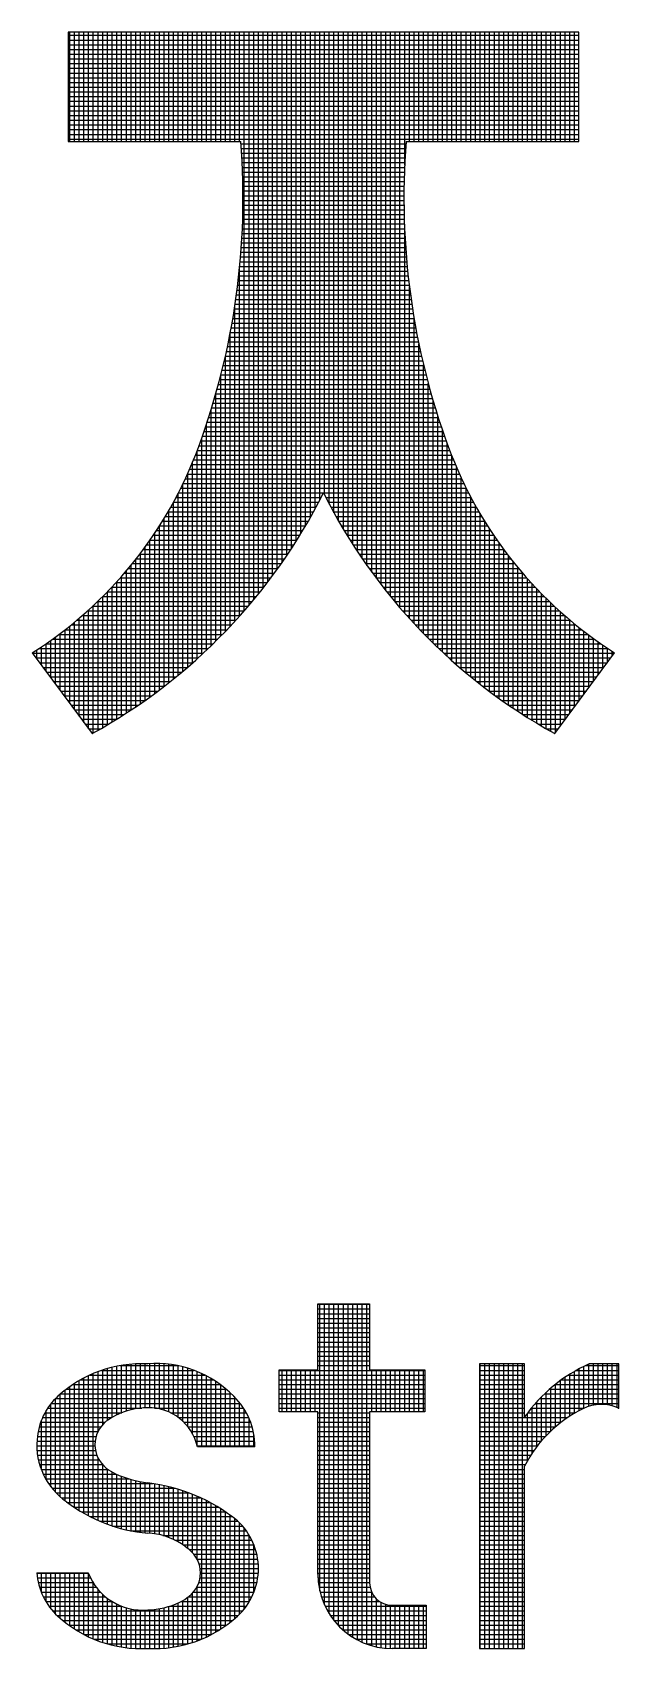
# Model space of a CAD drawing. Header units: inches. Extents: x 0 to 841, y 0 to 594.
# Drawn here: x 711.29 to 713.44, y 99.89 to 105.84 of the extents above; entities that cross this region are included whole.
import ezdxf

# ---------------------------------------------------------------- set-up
doc = ezdxf.new("R2010")
doc.units = ezdxf.units.IN
doc.header["$MEASUREMENT"] = 0
doc.layers.add('BG 한국지역난방기술주식회사 CI', color=7, linetype='Continuous')

msp = doc.modelspace()

# ---------------------------------------------------------------- linework, layer by layer
at = {"layer": 'BG 한국지역난방기술주식회사 CI', "color": 7, "linetype": 'Continuous', "lineweight": 25}
for p, q in [((713.2979, 105.8369), (711.4174, 105.8369)), ((711.4174, 105.8369), (711.4174, 105.4346)), ((711.4174, 105.826), (713.2979, 105.826)), ((711.4174, 105.8086), (713.2979, 105.8086)), ((711.4174, 105.7913), (713.2979, 105.7913)), ((711.4237, 105.4346), (711.4237, 105.8369)), ((711.4411, 105.4346), (711.4411, 105.8369)), ((711.4584, 105.4346), (711.4584, 105.8369)), ((711.4758, 105.4346), (711.4758, 105.8369)), ((711.4932, 105.4346), (711.4932, 105.8369)), ((711.5105, 105.4346), (711.5105, 105.8369)), ((711.5279, 105.4346), (711.5279, 105.8369)), ((711.5452, 105.4346), (711.5452, 105.8369)), ((711.5626, 105.4346), (711.5626, 105.8369)), ((711.58, 105.4346), (711.58, 105.8369)), ((711.5973, 105.4346), (711.5973, 105.8369)), ((711.6147, 105.4346), (711.6147, 105.8369)), ((711.6321, 105.4346), (711.6321, 105.8369)), ((711.6494, 105.4346), (711.6494, 105.8369)), ((711.6668, 105.4346), (711.6668, 105.8369)), ((711.6842, 105.4346), (711.6842, 105.8369)), ((711.7015, 105.4346), (711.7015, 105.8369)), ((711.7189, 105.4346), (711.7189, 105.8369)), ((711.7363, 105.4346), (711.7363, 105.8369)), ((711.7536, 105.4346), (711.7536, 105.8369)), ((711.771, 105.4346), (711.771, 105.8369)), ((711.7884, 105.4346), (711.7884, 105.8369)), ((711.8057, 105.4346), (711.8057, 105.8369)), ((711.8231, 105.4346), (711.8231, 105.8369)), ((711.8404, 105.4346), (711.8404, 105.8369)), ((711.8578, 105.4346), (711.8578, 105.8369)), ((711.8752, 105.4346), (711.8752, 105.8369)), ((711.8925, 105.4346), (711.8925, 105.8369)), ((711.9099, 105.4346), (711.9099, 105.8369)), ((711.9273, 105.4346), (711.9273, 105.8369)), ((711.9446, 105.4346), (711.9446, 105.8369)), ((711.962, 105.4346), (711.962, 105.8369)), ((711.9794, 105.4346), (711.9794, 105.8369)), ((711.9967, 105.4346), (711.9967, 105.8369)), ((712.0141, 105.4346), (712.0141, 105.8369)), ((712.0315, 105.4346), (712.0315, 105.8369)), ((712.0488, 105.4346), (712.0488, 105.8369)), ((712.0662, 103.7074), (712.0662, 105.8369)), ((712.0835, 103.7276), (712.0835, 105.8369)), ((712.1009, 103.7482), (712.1009, 105.8369)), ((712.1183, 103.7695), (712.1183, 105.8369)), ((712.1356, 103.7913), (712.1356, 105.8369)), ((712.153, 103.8138), (712.153, 105.8369)), ((712.1704, 103.8369), (712.1704, 105.8369)), ((712.1877, 103.8607), (712.1877, 105.8369)), ((712.2051, 103.8852), (712.2051, 105.8369)), ((712.2225, 103.9105), (712.2225, 105.8369)), ((712.2398, 103.9366), (712.2398, 105.8369)), ((712.2572, 103.9636), (712.2572, 105.8369)), ((712.2746, 103.9916), (712.2746, 105.8369)), ((712.2919, 104.0206), (712.2919, 105.8369)), ((712.3093, 104.0507), (712.3093, 105.8369)), ((712.3266, 104.082), (712.3266, 105.8369)), ((712.344, 104.1147), (712.344, 105.8369)), ((712.3614, 104.134), (712.3614, 105.8369)), ((712.3787, 104.1005), (712.3787, 105.8369)), ((712.3961, 104.0684), (712.3961, 105.8369)), ((712.4135, 104.0376), (712.4135, 105.8369)), ((712.4308, 104.008), (712.4308, 105.8369)), ((712.4482, 103.9794), (712.4482, 105.8369)), ((712.4656, 103.9519), (712.4656, 105.8369)), ((712.4829, 103.9253), (712.4829, 105.8369)), ((712.5003, 103.8995), (712.5003, 105.8369)), ((712.5177, 103.8745), (712.5177, 105.8369)), ((712.535, 103.8503), (712.535, 105.8369)), ((712.5524, 103.8268), (712.5524, 105.8369)), ((712.5698, 103.804), (712.5698, 105.8369)), ((712.5871, 103.7818), (712.5871, 105.8369)), ((712.6045, 103.7603), (712.6045, 105.8369)), ((712.6218, 103.7393), (712.6218, 105.8369)), ((712.6392, 103.7188), (712.6392, 105.8369)), ((712.6566, 105.3479), (712.6566, 105.8369)), ((712.6739, 105.4346), (712.6739, 105.8369)), ((712.6913, 105.4346), (712.6913, 105.8369)), ((712.7087, 105.4346), (712.7087, 105.8369)), ((712.726, 105.4346), (712.726, 105.8369)), ((712.7434, 105.4346), (712.7434, 105.8369)), ((712.7608, 105.4346), (712.7608, 105.8369)), ((712.7781, 105.4346), (712.7781, 105.8369)), ((712.7955, 105.4346), (712.7955, 105.8369)), ((712.8129, 105.4346), (712.8129, 105.8369)), ((712.8302, 105.4346), (712.8302, 105.8369)), ((712.8476, 105.4346), (712.8476, 105.8369)), ((712.8649, 105.4346), (712.8649, 105.8369)), ((712.8823, 105.4346), (712.8823, 105.8369)), ((712.8997, 105.4346), (712.8997, 105.8369)), ((712.917, 105.4346), (712.917, 105.8369)), ((712.9344, 105.4346), (712.9344, 105.8369)), ((712.9518, 105.4346), (712.9518, 105.8369)), ((712.9691, 105.4346), (712.9691, 105.8369)), ((712.9865, 105.4346), (712.9865, 105.8369)), ((713.0039, 105.4346), (713.0039, 105.8369)), ((713.0212, 105.4346), (713.0212, 105.8369)), ((713.0386, 105.4346), (713.0386, 105.8369)), ((713.056, 105.4346), (713.056, 105.8369)), ((713.0733, 105.4346), (713.0733, 105.8369)), ((713.0907, 105.4346), (713.0907, 105.8369)), ((713.1081, 105.4346), (713.1081, 105.8369)), ((713.1254, 105.4346), (713.1254, 105.8369)), ((713.1428, 105.4346), (713.1428, 105.8369)), ((713.1601, 105.4346), (713.1601, 105.8369)), ((713.1775, 105.4346), (713.1775, 105.8369)), ((713.1949, 105.4346), (713.1949, 105.8369)), ((713.2122, 105.4346), (713.2122, 105.8369)), ((713.2296, 105.4346), (713.2296, 105.8369)), ((713.247, 105.4346), (713.247, 105.8369)), ((713.2643, 105.4346), (713.2643, 105.8369)), ((713.2817, 105.4346), (713.2817, 105.8369)), ((713.2979, 105.4346), (713.2979, 105.8369)), ((711.4174, 105.7739), (713.2979, 105.7739)), ((711.4174, 105.7565), (713.2979, 105.7565)), ((711.4174, 105.7392), (713.2979, 105.7392)), ((711.4174, 105.7218), (713.2979, 105.7218)), ((711.4174, 105.7044), (713.2979, 105.7044)), ((711.4174, 105.6871), (713.2979, 105.6871)), ((711.4174, 105.6697), (713.2979, 105.6697)), ((711.4174, 105.6523), (713.2979, 105.6523)), ((711.4174, 105.635), (713.2979, 105.635)), ((711.4174, 105.6176), (713.2979, 105.6176)), ((711.4174, 105.6003), (713.2979, 105.6003)), ((711.4174, 105.5829), (713.2979, 105.5829)), ((711.4174, 105.5655), (713.2979, 105.5655)), ((711.4174, 105.5482), (713.2979, 105.5482)), ((711.4174, 105.5308), (713.2979, 105.5308)), ((711.4174, 105.5134), (713.2979, 105.5134)), ((711.4174, 105.4961), (713.2979, 105.4961)), ((711.4174, 105.4787), (713.2979, 105.4787)), ((711.4174, 105.4613), (713.2979, 105.4613)), ((711.4174, 105.444), (713.2979, 105.444)), ((711.4174, 105.4346), (712.0533, 105.4346)), ((712.662, 105.4346), (713.2979, 105.4346)), ((712.0539, 105.4266), (712.6614, 105.4266)), ((712.0552, 105.4092), (712.6601, 105.4092)), ((712.0563, 105.3919), (712.659, 105.3919)), ((712.0574, 105.3745), (712.6579, 105.3745)), ((712.0583, 105.3572), (712.657, 105.3572)), ((712.0591, 105.3398), (712.6562, 105.3398)), ((712.0598, 105.3224), (712.6555, 105.3224)), ((712.0603, 105.3051), (712.655, 105.3051)), ((712.0608, 105.2877), (712.6545, 105.2877)), ((712.0611, 105.2703), (712.6542, 105.2703)), ((712.0614, 105.253), (712.6539, 105.253)), ((712.0614, 105.2009), (712.6539, 105.2009)), ((712.0615, 105.2356), (712.6538, 105.2356)), ((712.0615, 105.2182), (712.6538, 105.2182)), ((712.0598, 105.1314), (712.6555, 105.1314)), ((712.0603, 105.1488), (712.6549, 105.1488)), ((712.0608, 105.1661), (712.6545, 105.1661)), ((712.0611, 105.1835), (712.6542, 105.1835)), ((712.0574, 105.0793), (712.6579, 105.0793)), ((712.0583, 105.0967), (712.657, 105.0967)), ((712.0591, 105.1141), (712.6562, 105.1141)), ((712.6566, 103.6989), (712.6566, 105.1055)), ((712.054, 105.0272), (712.6613, 105.0272)), ((712.0552, 105.0446), (712.6601, 105.0446)), ((712.0564, 105.062), (712.6589, 105.062)), ((712.0478, 104.9578), (712.6675, 104.9578)), ((712.0488, 103.6878), (712.0488, 104.968)), ((712.0495, 104.9751), (712.6658, 104.9751)), ((712.0511, 104.9925), (712.6642, 104.9925)), ((712.0526, 105.0099), (712.6627, 105.0099)), ((712.042, 104.9057), (712.6733, 104.9057)), ((712.044, 104.923), (712.6713, 104.923)), ((712.046, 104.9404), (712.6693, 104.9404)), ((712.6739, 103.6795), (712.6739, 104.9007)), ((712.0325, 104.8362), (712.6827, 104.8362)), ((712.0351, 104.8536), (712.6802, 104.8536)), ((712.0375, 104.8709), (712.6778, 104.8709)), ((712.0398, 104.8883), (712.6755, 104.8883)), ((712.0242, 104.7841), (712.691, 104.7841)), ((712.0271, 104.8015), (712.6882, 104.8015)), ((712.0299, 104.8189), (712.6854, 104.8189)), ((712.0315, 103.6686), (712.0315, 104.829)), ((712.6913, 103.6605), (712.6913, 104.7826)), ((712.0115, 104.7147), (712.7038, 104.7147)), ((712.0141, 103.6499), (712.0141, 104.7279)), ((712.0149, 104.732), (712.7004, 104.732)), ((712.0181, 104.7494), (712.6972, 104.7494)), ((712.0212, 104.7668), (712.694, 104.7668)), ((712.0007, 104.6626), (712.7146, 104.6626)), ((712.0044, 104.6799), (712.7109, 104.6799)), ((712.008, 104.6973), (712.7073, 104.6973)), ((712.7087, 103.642), (712.7087, 104.6904)), ((711.9888, 104.6105), (712.7265, 104.6105)), ((711.9929, 104.6278), (712.7224, 104.6278)), ((711.9967, 103.6317), (711.9967, 104.6446)), ((711.9969, 104.6452), (712.7184, 104.6452)), ((712.726, 103.624), (712.726, 104.6124)), ((711.9712, 104.541), (712.7441, 104.541)), ((711.9758, 104.5584), (712.7395, 104.5584)), ((711.9794, 103.6139), (711.9794, 104.5723)), ((711.9802, 104.5757), (712.7351, 104.5757)), ((711.9846, 104.5931), (712.7307, 104.5931)), ((712.7434, 103.6064), (712.7434, 104.5437)), ((711.9566, 104.4889), (712.7586, 104.4889)), ((711.9616, 104.5063), (712.7537, 104.5063)), ((711.962, 103.5965), (711.962, 104.5077)), ((711.9665, 104.5237), (712.7488, 104.5237)), ((712.7608, 103.5892), (712.7608, 104.4817)), ((711.9355, 104.4195), (712.7798, 104.4195)), ((711.9409, 104.4368), (712.7743, 104.4368)), ((711.9446, 103.5796), (711.9446, 104.4487)), ((711.9463, 104.4542), (712.769, 104.4542)), ((711.9515, 104.4716), (712.7637, 104.4716)), ((712.7781, 103.5724), (712.7781, 104.4248)), ((711.9182, 104.3674), (712.7971, 104.3674)), ((711.9241, 104.3847), (712.7912, 104.3847)), ((711.9273, 103.563), (711.9273, 104.3943)), ((711.9298, 104.4021), (712.7855, 104.4021)), ((712.7955, 103.556), (712.7955, 104.3721)), ((711.8932, 104.2979), (712.8221, 104.2979)), ((711.8997, 104.3153), (712.8156, 104.3153)), ((711.906, 104.3326), (712.8093, 104.3326)), ((711.9099, 103.5468), (711.9099, 104.3436)), ((711.9122, 104.35), (712.8031, 104.35)), ((712.8129, 103.5399), (712.8129, 104.3228)), ((711.8724, 104.2458), (712.8429, 104.2458)), ((711.8752, 103.5155), (711.8752, 104.2526)), ((711.8796, 104.2632), (712.8357, 104.2632)), ((711.8865, 104.2806), (712.8288, 104.2806)), ((711.8925, 103.5309), (711.8925, 104.2961)), ((712.8302, 103.5242), (712.8302, 104.2769)), ((711.8492, 104.1937), (712.8661, 104.1937)), ((711.8572, 104.2111), (712.8581, 104.2111)), ((711.8578, 103.5003), (711.8578, 104.2125)), ((711.8649, 104.2285), (712.8504, 104.2285)), ((712.8476, 103.5089), (712.8476, 104.2349)), ((712.8649, 103.4939), (712.8649, 104.1962)), ((711.8146, 104.1243), (712.3489, 104.1243)), ((711.8231, 103.471), (711.8231, 104.1405)), ((711.8236, 104.1416), (712.8916, 104.1416)), ((711.8324, 104.159), (712.8828, 104.159)), ((711.8404, 103.4855), (711.8404, 104.1753)), ((711.841, 104.1764), (712.8743, 104.1764)), ((712.3663, 104.1243), (712.9007, 104.1243)), ((712.8823, 103.4793), (712.8823, 104.1601)), ((712.8997, 103.4649), (712.8997, 104.1262)), ((711.7856, 104.0722), (712.3213, 104.0722)), ((711.7884, 103.443), (711.7884, 104.0769)), ((711.7956, 104.0895), (712.3307, 104.0895)), ((711.8052, 104.1069), (712.3399, 104.1069)), ((711.8057, 103.4569), (711.8057, 104.1078)), ((712.3754, 104.1069), (712.9101, 104.1069)), ((712.3846, 104.0895), (712.9197, 104.0895)), ((712.394, 104.0722), (712.9297, 104.0722)), ((712.917, 103.4509), (712.917, 104.0943)), ((712.9344, 103.4372), (712.9344, 104.0641)), ((711.7427, 104.0027), (712.2813, 104.0027)), ((711.7536, 103.4162), (711.7536, 104.0197)), ((711.7539, 104.0201), (712.2916, 104.0201)), ((711.7648, 104.0375), (712.3017, 104.0375)), ((711.771, 103.4295), (711.771, 104.0476)), ((711.7754, 104.0548), (712.3116, 104.0548)), ((712.4037, 104.0548), (712.9399, 104.0548)), ((712.4136, 104.0375), (712.9505, 104.0375)), ((712.4237, 104.0201), (712.9614, 104.0201)), ((712.434, 104.0027), (712.9726, 104.0027)), ((712.9518, 103.4237), (712.9518, 104.0354)), ((712.9691, 103.4106), (712.9691, 104.0081)), ((711.7015, 103.3781), (711.7015, 103.9431)), ((711.7069, 103.9506), (712.2489, 103.9506)), ((711.7189, 103.3906), (711.7189, 103.9676)), ((711.7192, 103.968), (712.2599, 103.968)), ((711.7311, 103.9854), (712.2707, 103.9854)), ((711.7363, 103.4032), (711.7363, 103.993)), ((712.4445, 103.9854), (712.9842, 103.9854)), ((712.4553, 103.968), (712.9961, 103.968)), ((712.4664, 103.9506), (713.0083, 103.9506)), ((712.9865, 103.3978), (712.9865, 103.9819)), ((713.0039, 103.3852), (713.0039, 103.9569)), ((711.6541, 103.8812), (712.2023, 103.8812)), ((711.6668, 103.3541), (711.6668, 103.8972)), ((711.6679, 103.8985), (712.2143, 103.8985)), ((711.6813, 103.9159), (712.2261, 103.9159)), ((711.6842, 103.366), (711.6842, 103.9197)), ((711.6943, 103.9333), (712.2376, 103.9333)), ((712.4776, 103.9333), (713.021, 103.9333)), ((712.4892, 103.9159), (713.034, 103.9159)), ((712.501, 103.8985), (713.0474, 103.8985)), ((712.513, 103.8812), (713.0612, 103.8812)), ((713.0212, 103.3729), (713.0212, 103.9329)), ((713.0386, 103.3608), (713.0386, 103.9099)), ((713.056, 103.349), (713.056, 103.8877)), ((711.6101, 103.8291), (712.1646, 103.8291)), ((711.6147, 103.3199), (711.6147, 103.8344)), ((711.6252, 103.8464), (712.1774, 103.8464)), ((711.6321, 103.3311), (711.6321, 103.8545)), ((711.6398, 103.8638), (712.19, 103.8638)), ((711.6494, 103.3424), (711.6494, 103.8755)), ((712.5253, 103.8638), (713.0754, 103.8638)), ((712.5379, 103.8464), (713.0901, 103.8464)), ((712.5507, 103.8291), (713.1052, 103.8291)), ((713.0733, 103.3375), (713.0733, 103.8664)), ((713.0907, 103.3262), (713.0907, 103.8458)), ((713.1081, 103.3152), (713.1081, 103.8259)), ((711.5618, 103.777), (712.1243, 103.777)), ((711.5626, 103.2879), (711.5626, 103.7778)), ((711.5784, 103.7943), (712.138, 103.7943)), ((711.58, 103.2984), (711.58, 103.796)), ((711.5945, 103.8117), (712.1514, 103.8117)), ((711.5973, 103.309), (711.5973, 103.8149)), ((712.5638, 103.8117), (713.1208, 103.8117)), ((712.5773, 103.7943), (713.1369, 103.7943)), ((712.591, 103.777), (713.1535, 103.777)), ((713.1254, 103.3044), (713.1254, 103.8067)), ((713.1428, 103.2938), (713.1428, 103.7881)), ((713.1601, 103.2835), (713.1601, 103.7702)), ((711.4898, 103.7075), (712.0663, 103.7075)), ((711.4932, 103.2731), (711.4932, 103.7106)), ((711.5087, 103.7249), (712.0813, 103.7249)), ((711.5105, 103.258), (711.5105, 103.7266)), ((711.527, 103.7423), (712.0959, 103.7423)), ((711.5279, 103.2678), (711.5279, 103.7431)), ((711.5447, 103.7596), (712.1103, 103.7596)), ((711.5452, 103.2777), (711.5452, 103.7602)), ((712.605, 103.7596), (713.1706, 103.7596)), ((712.6193, 103.7423), (713.1883, 103.7423)), ((712.634, 103.7249), (713.2066, 103.7249)), ((712.649, 103.7075), (713.2255, 103.7075)), ((713.1775, 103.2734), (713.1775, 103.7528)), ((713.1949, 103.2635), (713.1949, 103.7359)), ((713.2122, 103.2598), (713.2122, 103.7196)), ((713.2296, 103.2832), (713.2296, 103.7038)), ((711.4237, 103.3668), (711.4237, 103.6511)), ((711.429, 103.6554), (712.0192, 103.6554)), ((711.4411, 103.3434), (711.4411, 103.6653)), ((711.45, 103.6728), (712.0353, 103.6728)), ((711.4584, 103.32), (711.4584, 103.68)), ((711.4702, 103.6902), (712.051, 103.6902)), ((711.4758, 103.2965), (711.4758, 103.695)), ((712.6643, 103.6902), (713.245, 103.6902)), ((712.68, 103.6728), (713.2653, 103.6728)), ((712.696, 103.6554), (713.2863, 103.6554)), ((713.247, 103.3066), (713.247, 103.6885)), ((713.2643, 103.33), (713.2643, 103.6736)), ((713.2817, 103.3534), (713.2817, 103.6592)), ((713.2991, 103.3769), (713.2991, 103.6452)), ((711.3365, 103.586), (711.9512, 103.586)), ((711.3369, 103.4838), (711.3369, 103.5862)), ((711.3542, 103.4604), (711.3542, 103.5984)), ((711.361, 103.6033), (711.9688, 103.6033)), ((711.3716, 103.437), (711.3716, 103.611)), ((711.3846, 103.6207), (711.986, 103.6207)), ((711.389, 103.4136), (711.389, 103.624)), ((711.4063, 103.3902), (711.4063, 103.6374)), ((711.4072, 103.6381), (712.0028, 103.6381)), ((712.7125, 103.6381), (713.3081, 103.6381)), ((712.7292, 103.6207), (713.3307, 103.6207)), ((712.7464, 103.6033), (713.3542, 103.6033)), ((712.764, 103.586), (713.3788, 103.586)), ((713.3164, 103.4003), (713.3164, 103.6316)), ((713.3338, 103.4237), (713.3338, 103.6184)), ((713.3512, 103.4471), (713.3512, 103.6056)), ((713.3685, 103.4705), (713.3685, 103.5931)), ((711.286, 103.5524), (711.5062, 103.2556)), ((711.2869, 103.5512), (711.9147, 103.5512)), ((711.2998, 103.5339), (711.8958, 103.5339)), ((711.3021, 103.5307), (711.3021, 103.5628)), ((711.3109, 103.5686), (711.9332, 103.5686)), ((711.3195, 103.5073), (711.3195, 103.5743)), ((712.7821, 103.5686), (713.4043, 103.5686)), ((712.8006, 103.5512), (713.4284, 103.5512)), ((712.8195, 103.5339), (713.4155, 103.5339)), ((713.2091, 103.2556), (713.4293, 103.5524)), ((713.3859, 103.4939), (713.3859, 103.5811)), ((713.4032, 103.5173), (713.4032, 103.5693)), ((713.4206, 103.5408), (713.4206, 103.558)), ((711.3126, 103.5165), (711.8764, 103.5165)), ((711.3255, 103.4992), (711.8564, 103.4992)), ((711.3384, 103.4818), (711.836, 103.4818)), ((711.3513, 103.4644), (711.815, 103.4644)), ((712.8389, 103.5165), (713.4026, 103.5165)), ((712.8588, 103.4992), (713.3898, 103.4992)), ((712.8793, 103.4818), (713.3769, 103.4818)), ((712.9003, 103.4644), (713.364, 103.4644)), ((711.3642, 103.4471), (711.7934, 103.4471)), ((711.377, 103.4297), (711.7713, 103.4297)), ((711.3899, 103.4123), (711.7485, 103.4123)), ((712.9218, 103.4471), (713.3511, 103.4471)), ((712.944, 103.4297), (713.3382, 103.4297)), ((712.9668, 103.4123), (713.3254, 103.4123)), ((711.4028, 103.395), (711.725, 103.395)), ((711.4157, 103.3776), (711.7008, 103.3776)), ((711.4286, 103.3602), (711.6758, 103.3602)), ((712.9903, 103.395), (713.3125, 103.395)), ((713.0145, 103.3776), (713.2996, 103.3776)), ((713.0395, 103.3602), (713.2867, 103.3602)), ((711.4414, 103.3429), (711.6501, 103.3429)), ((711.4543, 103.3255), (711.6235, 103.3255)), ((711.4672, 103.3081), (711.5959, 103.3081)), ((711.4801, 103.2908), (711.5674, 103.2908)), ((713.0652, 103.3429), (713.2739, 103.3429)), ((713.0918, 103.3255), (713.261, 103.3255)), ((713.1194, 103.3081), (713.2481, 103.3081)), ((713.1479, 103.2908), (713.2352, 103.2908)), ((711.4929, 103.2734), (711.5378, 103.2734)), ((711.5058, 103.256), (711.507, 103.256)), ((713.1775, 103.2734), (713.2223, 103.2734)), ((713.2083, 103.256), (713.2095, 103.256)), ((712.3369, 100.9135), (712.3369, 101.1571)), ((712.3369, 101.1571), (712.5274, 101.1571)), ((712.3369, 101.1549), (712.5274, 101.1549)), ((712.344, 100.0995), (712.344, 101.1571)), ((712.3614, 100.0483), (712.3614, 101.1571)), ((712.3787, 100.016), (712.3787, 101.1571)), ((712.3961, 99.9914), (712.3961, 101.1571)), ((712.4135, 99.9716), (712.4135, 101.1571)), ((712.4308, 99.9551), (712.4308, 101.1571)), ((712.4482, 99.9411), (712.4482, 101.1571)), ((712.4656, 99.9294), (712.4656, 101.1571)), ((712.4829, 99.9194), (712.4829, 101.1571)), ((712.5003, 99.911), (712.5003, 101.1571)), ((712.5177, 99.9041), (712.5177, 101.1571)), ((712.5274, 101.1571), (712.5274, 100.9135)), ((712.3369, 101.1376), (712.5274, 101.1376)), ((712.3369, 101.1202), (712.5274, 101.1202)), ((712.3369, 101.1029), (712.5274, 101.1029)), ((712.3369, 101.0855), (712.5274, 101.0855)), ((712.3369, 101.0681), (712.5274, 101.0681)), ((712.3369, 101.0508), (712.5274, 101.0508)), ((712.3369, 101.0334), (712.5274, 101.0334)), ((712.3369, 101.016), (712.5274, 101.016)), ((712.3369, 100.9987), (712.5274, 100.9987)), ((712.3369, 100.9813), (712.5274, 100.9813)), ((711.5279, 100.6866), (711.5279, 100.9072)), ((711.541, 100.9118), (711.8809, 100.9118)), ((711.5452, 100.712), (711.5452, 100.9133)), ((711.5626, 100.7274), (711.5626, 100.9186)), ((711.58, 100.7389), (711.58, 100.9232)), ((711.5973, 100.7479), (711.5973, 100.927)), ((711.6088, 100.9292), (711.8193, 100.9292)), ((711.6147, 100.7553), (711.6147, 100.9302)), ((711.6321, 100.7614), (711.6321, 100.9327)), ((711.6494, 100.7663), (711.6494, 100.9345)), ((711.6668, 100.7699), (711.6668, 100.9356)), ((711.6842, 100.7725), (711.6842, 100.936)), ((711.7015, 100.7739), (711.7015, 100.9358)), ((711.7189, 100.7742), (711.7189, 100.936)), ((711.7363, 100.7729), (711.7363, 100.9366)), ((711.7536, 100.7699), (711.7536, 100.9365)), ((711.771, 100.7652), (711.771, 100.9357)), ((711.7884, 100.7586), (711.7884, 100.934)), ((711.8057, 100.7498), (711.8057, 100.9316)), ((711.8231, 100.7384), (711.8231, 100.9284)), ((711.8404, 100.7239), (711.8404, 100.9244)), ((711.8578, 100.705), (711.8578, 100.9196)), ((711.8752, 100.679), (711.8752, 100.9139)), ((711.8925, 100.6346), (711.8925, 100.9073)), ((712.1941, 100.7588), (712.1941, 100.9135)), ((712.1941, 100.9135), (712.3369, 100.9135)), ((712.1941, 100.9118), (712.7308, 100.9118)), ((712.2051, 100.7588), (712.2051, 100.9135)), ((712.2225, 100.7588), (712.2225, 100.9135)), ((712.2398, 100.7588), (712.2398, 100.9135)), ((712.2572, 100.7588), (712.2572, 100.9135)), ((712.2746, 100.7588), (712.2746, 100.9135)), ((712.2919, 100.7588), (712.2919, 100.9135)), ((712.3093, 100.7588), (712.3093, 100.9135)), ((712.3266, 100.7588), (712.3266, 100.9135)), ((712.3369, 100.9639), (712.5274, 100.9639)), ((712.3369, 100.9466), (712.5274, 100.9466)), ((712.3369, 100.9292), (712.5274, 100.9292)), ((712.5274, 100.9135), (712.7308, 100.9135)), ((712.535, 100.7588), (712.535, 100.9135)), ((712.5524, 100.7588), (712.5524, 100.9135)), ((712.5698, 100.7588), (712.5698, 100.9135)), ((712.5871, 100.7588), (712.5871, 100.9135)), ((712.6045, 100.7588), (712.6045, 100.9135)), ((712.6218, 100.7588), (712.6218, 100.9135)), ((712.6392, 100.7588), (712.6392, 100.9135)), ((712.6566, 100.7588), (712.6566, 100.9135)), ((712.6739, 100.7588), (712.6739, 100.9135)), ((712.6913, 100.7588), (712.6913, 100.9135)), ((712.7087, 100.7588), (712.7087, 100.9135)), ((712.726, 100.7588), (712.726, 100.9135)), ((712.7308, 100.9135), (712.7308, 100.7588)), ((712.9313, 100.9353), (712.9313, 99.8879)), ((713.0978, 100.9353), (712.9313, 100.9353)), ((712.9313, 100.9292), (713.0978, 100.9292)), ((712.9313, 100.9118), (713.0978, 100.9118)), ((712.9344, 99.8879), (712.9344, 100.9353)), ((712.9518, 99.8879), (712.9518, 100.9353)), ((712.9691, 99.8879), (712.9691, 100.9353)), ((712.9865, 99.8879), (712.9865, 100.9353)), ((713.0039, 99.8879), (713.0039, 100.9353)), ((713.0212, 99.8879), (713.0212, 100.9353)), ((713.0386, 99.8879), (713.0386, 100.9353)), ((713.056, 99.8879), (713.056, 100.9353)), ((713.0733, 99.8879), (713.0733, 100.9353)), ((713.0907, 99.8879), (713.0907, 100.9353)), ((713.0978, 100.7401), (713.0978, 100.9353)), ((713.2817, 100.7542), (713.2817, 100.908)), ((713.2885, 100.9118), (713.4441, 100.9118)), ((713.2991, 100.7639), (713.2991, 100.9176)), ((713.3164, 100.7727), (713.3164, 100.9264)), ((713.3223, 100.9292), (713.4441, 100.9292)), ((713.3338, 100.7794), (713.3338, 100.9345)), ((713.4441, 100.9353), (713.3356, 100.9353)), ((713.3512, 100.7838), (713.3512, 100.9353)), ((713.3685, 100.7861), (713.3685, 100.9353)), ((713.3859, 100.7865), (713.3859, 100.9353)), ((713.4032, 100.7849), (713.4032, 100.9353)), ((713.4206, 100.7813), (713.4206, 100.9353)), ((713.438, 100.7755), (713.438, 100.9353)), ((713.4441, 100.7729), (713.4441, 100.9353)), ((711.4237, 100.4197), (711.4237, 100.8517)), ((711.4353, 100.8597), (711.9779, 100.8597)), ((711.4411, 100.4074), (711.4411, 100.8635)), ((711.4584, 100.3961), (711.4584, 100.8742)), ((711.4635, 100.8771), (711.9521, 100.8771)), ((711.4758, 100.3857), (711.4758, 100.8838)), ((711.4932, 100.3761), (711.4932, 100.8925)), ((711.4974, 100.8945), (711.921, 100.8945)), ((711.5105, 100.3673), (711.5105, 100.9002)), ((711.9099, 100.6303), (711.9099, 100.8998)), ((711.9273, 100.6303), (711.9273, 100.8912)), ((711.9446, 100.6303), (711.9446, 100.8816)), ((711.962, 100.6303), (711.962, 100.8708)), ((711.9794, 100.6303), (711.9794, 100.8587)), ((712.1941, 100.8945), (712.7308, 100.8945)), ((712.1941, 100.8771), (712.7308, 100.8771)), ((712.1941, 100.8597), (712.7308, 100.8597)), ((712.9313, 100.8945), (713.0978, 100.8945)), ((712.9313, 100.8771), (713.0978, 100.8771)), ((712.9313, 100.8597), (713.0978, 100.8597)), ((713.1949, 100.689), (713.1949, 100.8468)), ((713.2106, 100.8597), (713.4441, 100.8597)), ((713.2122, 100.7047), (713.2122, 100.861)), ((713.2296, 100.7189), (713.2296, 100.8742)), ((713.2337, 100.8771), (713.4441, 100.8771)), ((713.247, 100.7318), (713.247, 100.8863)), ((713.2594, 100.8945), (713.4441, 100.8945)), ((713.2643, 100.7436), (713.2643, 100.8976)), ((711.3542, 100.4832), (711.3542, 100.7885)), ((711.3556, 100.7903), (712.0512, 100.7903)), ((711.371, 100.8077), (712.0364, 100.8077)), ((711.3716, 100.4629), (711.3716, 100.8082)), ((711.389, 100.4463), (711.389, 100.8244)), ((711.3897, 100.825), (712.0192, 100.825)), ((711.4063, 100.4325), (711.4063, 100.8387)), ((711.411, 100.8424), (711.9999, 100.8424)), ((711.9967, 100.6303), (711.9967, 100.8451)), ((712.0141, 100.6303), (712.0141, 100.8298)), ((712.0315, 100.6303), (712.0315, 100.8128)), ((712.0488, 100.6303), (712.0488, 100.7933)), ((712.1941, 100.8424), (712.7308, 100.8424)), ((712.1941, 100.825), (712.7308, 100.825)), ((712.1941, 100.8077), (712.7308, 100.8077)), ((712.1941, 100.7903), (712.7308, 100.7903)), ((712.9313, 100.8424), (713.0978, 100.8424)), ((712.9313, 100.825), (713.0978, 100.825)), ((712.9313, 100.8077), (713.0978, 100.8077)), ((712.9313, 100.7903), (713.0978, 100.7903)), ((713.1374, 100.7903), (713.4441, 100.7903)), ((713.1428, 100.6309), (713.1428, 100.7963)), ((713.1534, 100.8077), (713.4441, 100.8077)), ((713.1601, 100.6525), (713.1601, 100.8146)), ((713.1708, 100.825), (713.4441, 100.825)), ((713.1775, 100.6717), (713.1775, 100.8313)), ((713.1898, 100.8424), (713.4441, 100.8424)), ((711.3195, 100.5452), (711.3195, 100.728)), ((711.3238, 100.7382), (711.5788, 100.7382)), ((711.3324, 100.7556), (711.6153, 100.7556)), ((711.3369, 100.5091), (711.3369, 100.7634)), ((711.3429, 100.7729), (711.6885, 100.7729)), ((711.736, 100.7729), (712.0635, 100.7729)), ((711.7948, 100.7556), (712.0738, 100.7556)), ((711.8234, 100.7382), (712.0824, 100.7382)), ((712.0662, 100.6303), (712.0662, 100.7687)), ((712.0835, 100.6303), (712.0835, 100.7356)), ((712.1941, 100.7729), (712.7308, 100.7729)), ((712.3369, 100.7588), (712.1941, 100.7588)), ((712.3369, 100.1613), (712.3369, 100.7588)), ((712.3369, 100.7556), (712.5274, 100.7556)), ((712.3369, 100.7382), (712.5274, 100.7382)), ((712.7308, 100.7588), (712.5274, 100.7588)), ((712.5274, 100.7588), (712.5274, 100.1298)), ((712.9313, 100.7729), (713.0978, 100.7729)), ((712.9313, 100.7556), (713.0978, 100.7556)), ((712.9313, 100.7382), (713.2562, 100.7382)), ((713.1081, 100.5783), (713.1081, 100.7543)), ((713.109, 100.7556), (713.284, 100.7556)), ((713.1226, 100.7729), (713.317, 100.7729)), ((713.1254, 100.6065), (713.1254, 100.7763)), ((711.3047, 100.6687), (711.5209, 100.6687)), ((711.3074, 100.6861), (711.5276, 100.6861)), ((711.3114, 100.7035), (711.5382, 100.7035)), ((711.3168, 100.7208), (711.5543, 100.7208)), ((711.8436, 100.7208), (712.0894, 100.7208)), ((711.859, 100.7035), (712.095, 100.7035)), ((711.871, 100.6861), (712.0993, 100.6861)), ((711.8804, 100.6687), (712.1023, 100.6687)), ((712.1009, 100.6303), (712.1009, 100.6777)), ((712.3369, 100.7208), (712.5274, 100.7208)), ((712.3369, 100.7035), (712.5274, 100.7035)), ((712.3369, 100.6861), (712.5274, 100.6861)), ((712.3369, 100.6687), (712.5274, 100.6687)), ((712.9313, 100.7208), (713.2321, 100.7208)), ((712.9313, 100.7035), (713.2108, 100.7035)), ((712.9313, 100.6861), (713.1918, 100.6861)), ((712.9313, 100.6687), (713.1747, 100.6687)), ((711.3027, 100.634), (711.5166, 100.634)), ((711.3032, 100.6514), (711.5174, 100.6514)), ((711.3034, 100.6166), (711.5187, 100.6166)), ((711.8875, 100.6514), (712.1041, 100.6514)), ((711.8927, 100.634), (712.1047, 100.634)), ((712.1047, 100.6303), (711.8935, 100.6303)), ((712.3369, 100.6514), (712.5274, 100.6514)), ((712.3369, 100.634), (712.5274, 100.634)), ((712.3369, 100.6166), (712.5274, 100.6166)), ((712.9313, 100.6514), (713.1592, 100.6514)), ((712.9313, 100.634), (713.1451, 100.634)), ((712.9313, 100.6166), (713.1323, 100.6166)), ((711.3053, 100.5993), (711.5237, 100.5993)), ((711.3085, 100.5819), (711.5321, 100.5819)), ((711.3129, 100.5646), (711.545, 100.5646)), ((711.5279, 100.3592), (711.5279, 100.5897)), ((711.5452, 100.3519), (711.5452, 100.5643)), ((711.5626, 100.3452), (711.5626, 100.5489)), ((712.3369, 100.5993), (712.5274, 100.5993)), ((712.3369, 100.5819), (712.5274, 100.5819)), ((712.3369, 100.5646), (712.5274, 100.5646)), ((712.9313, 100.5993), (713.1207, 100.5993)), ((712.9313, 100.5819), (713.1101, 100.5819)), ((712.9313, 100.5646), (713.1005, 100.5646)), ((713.0978, 99.8879), (713.0978, 100.5592)), ((711.3188, 100.5472), (711.5649, 100.5472)), ((711.326, 100.5298), (711.5945, 100.5298)), ((711.335, 100.5125), (711.6411, 100.5125)), ((711.3457, 100.4951), (711.7293, 100.4951)), ((711.58, 100.3391), (711.58, 100.5374)), ((711.5973, 100.3337), (711.5973, 100.5286)), ((711.6147, 100.3289), (711.6147, 100.5215)), ((711.6321, 100.3247), (711.6321, 100.5153)), ((711.6494, 100.321), (711.6494, 100.51)), ((711.6668, 100.318), (711.6668, 100.5055)), ((711.6842, 100.3155), (711.6842, 100.5018)), ((711.7015, 100.3135), (711.7015, 100.4988)), ((711.7189, 100.3122), (711.7189, 100.4965)), ((711.7363, 100.3103), (711.7363, 100.494)), ((711.7536, 100.3072), (711.7536, 100.491)), ((712.3369, 100.5472), (712.5274, 100.5472)), ((712.3369, 100.5298), (712.5274, 100.5298)), ((712.3369, 100.5125), (712.5274, 100.5125)), ((712.3369, 100.4951), (712.5274, 100.4951)), ((712.9313, 100.5472), (713.0978, 100.5472)), ((712.9313, 100.5298), (713.0978, 100.5298)), ((712.9313, 100.5125), (713.0978, 100.5125)), ((712.9313, 100.4951), (713.0978, 100.4951)), ((711.3586, 100.4777), (711.8105, 100.4777)), ((711.374, 100.4604), (711.8632, 100.4604)), ((711.3928, 100.443), (711.9046, 100.443)), ((711.771, 100.3026), (711.771, 100.4876)), ((711.7884, 100.2967), (711.7884, 100.4836)), ((711.8057, 100.2893), (711.8057, 100.4791)), ((711.8231, 100.2801), (711.8231, 100.474)), ((711.8404, 100.2691), (711.8404, 100.4685)), ((711.8578, 100.2562), (711.8578, 100.4624)), ((711.8752, 100.2408), (711.8752, 100.4557)), ((711.8925, 100.2162), (711.8925, 100.4484)), ((711.9099, 99.9227), (711.9099, 100.4405)), ((711.9273, 99.9304), (711.9273, 100.432)), ((712.3369, 100.4777), (712.5274, 100.4777)), ((712.3369, 100.4604), (712.5274, 100.4604)), ((712.3369, 100.443), (712.5274, 100.443)), ((712.9313, 100.4777), (713.0978, 100.4777)), ((712.9313, 100.4604), (713.0978, 100.4604)), ((712.9313, 100.443), (713.0978, 100.443)), ((711.4157, 100.4256), (711.9394, 100.4256)), ((711.4398, 100.4083), (711.9698, 100.4083)), ((711.467, 100.3909), (711.9967, 100.3909)), ((711.4981, 100.3735), (712.021, 100.3735)), ((711.9446, 99.939), (711.9446, 100.4228)), ((711.962, 99.9486), (711.962, 100.4129)), ((711.9794, 99.9592), (711.9794, 100.4023)), ((711.9967, 99.9709), (711.9967, 100.3909)), ((712.0141, 99.9839), (712.0141, 100.3787)), ((712.3369, 100.4256), (712.5274, 100.4256)), ((712.3369, 100.4083), (712.5274, 100.4083)), ((712.3369, 100.3909), (712.5274, 100.3909)), ((712.3369, 100.3735), (712.5274, 100.3735)), ((712.9313, 100.4256), (713.0978, 100.4256)), ((712.9313, 100.4083), (713.0978, 100.4083)), ((712.9313, 100.3909), (713.0978, 100.3909)), ((712.9313, 100.3735), (713.0978, 100.3735)), ((711.5349, 100.3562), (712.0429, 100.3562)), ((711.5809, 100.3388), (712.0597, 100.3388)), ((711.6473, 100.3214), (712.0734, 100.3214)), ((712.0315, 99.9982), (712.0315, 100.3656)), ((712.0488, 100.0142), (712.0488, 100.3504)), ((712.0662, 100.0336), (712.0662, 100.331)), ((712.3369, 100.3562), (712.5274, 100.3562)), ((712.3369, 100.3388), (712.5274, 100.3388)), ((712.3369, 100.3214), (712.5274, 100.3214)), ((712.9313, 100.3562), (713.0978, 100.3562)), ((712.9313, 100.3388), (713.0978, 100.3388)), ((712.9313, 100.3214), (713.0978, 100.3214)), ((711.766, 100.3041), (712.0848, 100.3041)), ((711.8109, 100.2867), (712.0942, 100.2867)), ((711.8401, 100.2694), (712.1018, 100.2694)), ((711.8629, 100.252), (712.1079, 100.252)), ((712.0835, 100.0585), (712.0835, 100.3062)), ((712.1009, 100.093), (712.1009, 100.2716)), ((712.3369, 100.3041), (712.5274, 100.3041)), ((712.3369, 100.2867), (712.5274, 100.2867)), ((712.3369, 100.2694), (712.5274, 100.2694)), ((712.3369, 100.252), (712.5274, 100.252)), ((712.9313, 100.3041), (713.0978, 100.3041)), ((712.9313, 100.2867), (713.0978, 100.2867)), ((712.9313, 100.2694), (713.0978, 100.2694)), ((712.9313, 100.252), (713.0978, 100.252)), ((711.8805, 100.2346), (712.1125, 100.2346)), ((711.892, 100.2173), (712.1157, 100.2173)), ((711.8994, 100.1999), (712.1176, 100.1999)), ((712.3369, 100.2346), (712.5274, 100.2346)), ((712.3369, 100.2173), (712.5274, 100.2173)), ((712.3369, 100.1999), (712.5274, 100.1999)), ((712.9313, 100.2346), (713.0978, 100.2346)), ((712.9313, 100.2173), (713.0978, 100.2173)), ((712.9313, 100.1999), (713.0978, 100.1999)), ((711.3025, 100.1669), (711.4915, 100.1669)), ((711.3026, 100.1652), (711.4922, 100.1652)), ((711.3046, 100.1478), (711.4999, 100.1478)), ((711.3195, 100.0936), (711.3195, 100.1669)), ((711.3369, 100.0592), (711.3369, 100.1669)), ((711.3542, 100.0344), (711.3542, 100.1669)), ((711.3716, 100.015), (711.3716, 100.1669)), ((711.389, 99.9989), (711.389, 100.1669)), ((711.4063, 99.9846), (711.4063, 100.1669)), ((711.4237, 99.9716), (711.4237, 100.1669)), ((711.4411, 99.9598), (711.4411, 100.1669)), ((711.4584, 99.9491), (711.4584, 100.1669)), ((711.4758, 99.9395), (711.4758, 100.1669)), ((711.4932, 99.9308), (711.4932, 100.1628)), ((711.9032, 100.1478), (712.1158, 100.1478)), ((711.9035, 100.1825), (712.1183, 100.1825)), ((711.9048, 100.1652), (712.1177, 100.1652)), ((712.3369, 100.1825), (712.5274, 100.1825)), ((712.3369, 100.1652), (712.5274, 100.1652)), ((712.3373, 100.1478), (712.5274, 100.1478)), ((712.9313, 100.1825), (713.0978, 100.1825)), ((712.9313, 100.1652), (713.0978, 100.1652)), ((712.9313, 100.1478), (713.0978, 100.1478)), ((711.3079, 100.1304), (711.5096, 100.1304)), ((711.3126, 100.1131), (711.5216, 100.1131)), ((711.3187, 100.0957), (711.5364, 100.0957)), ((711.3264, 100.0783), (711.555, 100.0783)), ((711.5105, 99.9231), (711.5105, 100.1289)), ((711.5279, 99.9161), (711.5279, 100.1052)), ((711.5452, 99.91), (711.5452, 100.0869)), ((711.8578, 99.9044), (711.8578, 100.0761)), ((711.8609, 100.0783), (712.0944, 100.0783)), ((711.8752, 99.9097), (711.8752, 100.0912)), ((711.8792, 100.0957), (712.102, 100.0957)), ((711.8911, 100.1131), (712.108, 100.1131)), ((711.8925, 99.9158), (711.8925, 100.1157)), ((711.8988, 100.1304), (712.1126, 100.1304)), ((712.3387, 100.1304), (712.5274, 100.1304)), ((712.3412, 100.1131), (712.5291, 100.1131)), ((712.3449, 100.0957), (712.5347, 100.0957)), ((712.3498, 100.0783), (712.5453, 100.0783)), ((712.535, 99.8985), (712.535, 100.095)), ((712.9313, 100.1304), (713.0978, 100.1304)), ((712.9313, 100.1131), (713.0978, 100.1131)), ((712.9313, 100.0957), (713.0978, 100.0957)), ((712.9313, 100.0783), (713.0978, 100.0783)), ((711.3358, 100.061), (711.5792, 100.061)), ((711.3472, 100.0436), (711.6141, 100.0436)), ((711.3611, 100.0263), (712.06, 100.0263)), ((711.5626, 99.9047), (711.5626, 100.0723)), ((711.58, 99.9001), (711.58, 100.0605)), ((711.5973, 99.8962), (711.5973, 100.051)), ((711.6147, 99.8931), (711.6147, 100.0434)), ((711.6321, 99.8906), (711.6321, 100.0375)), ((711.6494, 99.8888), (711.6494, 100.0333)), ((711.6668, 99.8877), (711.6668, 100.0305)), ((711.6842, 99.8873), (711.6842, 100.0292)), ((711.7015, 99.8875), (711.7015, 100.0293)), ((711.7189, 99.8875), (711.7189, 100.0302)), ((711.7363, 99.8873), (711.7363, 100.0315)), ((711.7536, 99.8877), (711.7536, 100.034)), ((711.771, 99.8888), (711.771, 100.0376)), ((711.7884, 99.8905), (711.7884, 100.0424)), ((711.7921, 100.0436), (712.0737, 100.0436)), ((711.8057, 99.8929), (711.8057, 100.0484)), ((711.8231, 99.8961), (711.8231, 100.0558)), ((711.8336, 100.061), (712.0851, 100.061)), ((711.8404, 99.8999), (711.8404, 100.0647)), ((712.356, 100.061), (712.564, 100.061)), ((712.3636, 100.0436), (712.7355, 100.0436)), ((712.3726, 100.0263), (712.7355, 100.0263)), ((712.5524, 99.8941), (712.5524, 100.0704)), ((712.5698, 99.8909), (712.5698, 100.0574)), ((712.5871, 99.8889), (712.5871, 100.0501)), ((712.6045, 99.8879), (712.6045, 100.047)), ((712.6104, 100.0468), (712.7355, 100.0468)), ((712.6218, 99.8879), (712.6218, 100.0468)), ((712.6392, 99.8879), (712.6392, 100.0468)), ((712.6566, 99.8879), (712.6566, 100.0468)), ((712.6739, 99.8879), (712.6739, 100.0468)), ((712.6913, 99.8879), (712.6913, 100.0468)), ((712.7087, 99.8879), (712.7087, 100.0468)), ((712.726, 99.8879), (712.726, 100.0468)), ((712.7355, 100.0468), (712.7355, 99.8879)), ((712.9313, 100.061), (713.0978, 100.061)), ((712.9313, 100.0436), (713.0978, 100.0436)), ((712.9313, 100.0263), (713.0978, 100.0263)), ((711.3779, 100.0089), (712.0434, 100.0089)), ((711.3977, 99.9915), (712.0236, 99.9915)), ((711.4201, 99.9742), (712.0012, 99.9742)), ((711.4457, 99.9568), (711.9756, 99.9568)), ((712.3834, 100.0089), (712.7355, 100.0089)), ((712.396, 99.9915), (712.7355, 99.9915)), ((712.411, 99.9742), (712.7355, 99.9742)), ((712.4289, 99.9568), (712.7355, 99.9568)), ((712.9313, 100.0089), (713.0978, 100.0089)), ((712.9313, 99.9915), (713.0978, 99.9915)), ((712.9313, 99.9742), (713.0978, 99.9742)), ((712.9313, 99.9568), (713.0978, 99.9568)), ((711.4759, 99.9394), (711.9454, 99.9394)), ((711.5129, 99.9221), (711.9084, 99.9221)), ((711.5626, 99.9047), (711.8587, 99.9047)), ((712.4506, 99.9394), (712.7355, 99.9394)), ((712.478, 99.9221), (712.7355, 99.9221)), ((712.5159, 99.9047), (712.7355, 99.9047)), ((712.9313, 99.9394), (713.0978, 99.9394)), ((712.9313, 99.9221), (713.0978, 99.9221)), ((712.9313, 99.9047), (713.0978, 99.9047)), ((711.679, 99.8873), (711.6955, 99.8873)), ((711.7258, 99.8873), (711.7423, 99.8873)), ((712.7355, 99.8879), (712.6104, 99.8879)), ((712.9313, 99.8879), (713.0978, 99.8879))]:
    msp.add_line(p, q, dxfattribs=at)
for centre, radius, start, end in [((709.4133, 105.2267), 2.6481, 339.81116, 4.50189), ((715.3019, 105.2267), 2.6481, 175.49811, 200.18884), ((710.4676, 104.839), 1.5248, 302.45949, 339.81116), ((714.2476, 104.839), 1.5248, 200.18884, 237.54051), ((710.5029, 105.0721), 2.0752, 298.91175, 333.35216), ((714.2124, 105.0721), 2.0752, 206.64784, 241.08825), ((711.6872, 100.4819), 0.4541, 87.04361, 132.53306), ((711.7423, 100.5377), 0.399, 44.33475, 94.55513), ((713.5686, 100.409), 0.5756, 113.86999, 144.88086), ((711.5413, 100.641), 0.2382, 132.53306, 176.29647), ((711.8497, 100.6339), 0.255, 359.18186, 45.72573), ((713.3805, 100.6319), 0.1547, 65.71982, 116.25306), ((711.6772, 100.5728), 0.1924, 116.34754, 128.13475), ((711.7158, 100.495), 0.2792, 91.04564, 116.34766), ((711.714, 100.5903), 0.1839, 12.55516, 91.04564), ((713.5236, 100.3419), 0.4781, 116.25306, 152.95917), ((711.6259, 100.6381), 0.1094, 128.13489, 231.86511), ((711.5534, 100.6355), 0.2507, 175.22789, 235.78266), ((711.6772, 100.7034), 0.1924, 231.86525, 243.65246), ((711.7625, 100.9092), 0.4149, 245.71281, 262.82603), ((711.6361, 99.8606), 0.6413, 50.84338, 83.32503), ((711.7557, 100.8719), 0.561, 232.26598, 265.39158), ((711.7012, 100.0695), 0.2433, 56.77637, 87.77191), ((711.88, 100.1823), 0.2382, 312.53306, 47.46694), ((711.6657, 100.016), 0.3076, 50.11566, 56.70689), ((711.7954, 100.166), 0.1094, 308.13489, 51.86511), ((711.5408, 100.1836), 0.2389, 184.01018, 227.77359), ((711.6917, 100.2433), 0.2142, 200.88789, 275.07997), ((712.6104, 100.1613), 0.2735, 180, 270), ((711.7441, 100.2313), 0.1924, 296.34754, 308.13475), ((712.6104, 100.1298), 0.083, 180, 270), ((711.7056, 100.3091), 0.2792, 271.04564, 296.34766), ((711.6872, 100.3414), 0.4541, 227.46694, 272.95639), ((711.7341, 100.3414), 0.4541, 267.04361, 312.53306)]:
    msp.add_arc(centre, radius, start, end, dxfattribs=at)
msp.add_point((713.444, 100.7729), dxfattribs=at)

doc.saveas('drawing.dxf')
